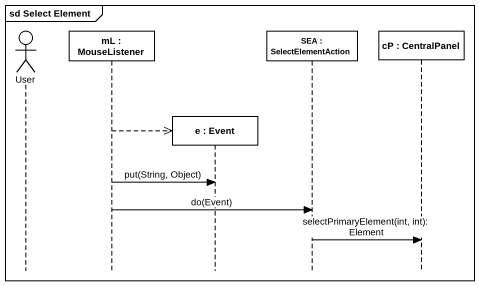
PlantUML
@startuml
mainframe sd Select Element
hide footbox
actor User
participant "mL : MouseListener" as mL
participant "e : Event" as e
participant "SEA : SelectElementAction" as SEA
participant "cP : CentralPanel" as cP

mL -->> e **
mL -> e : put(String, Object)
mL -> SEA : do(Event)
SEA -> cP : selectPrimaryElement(int, int): Element
@enduml
